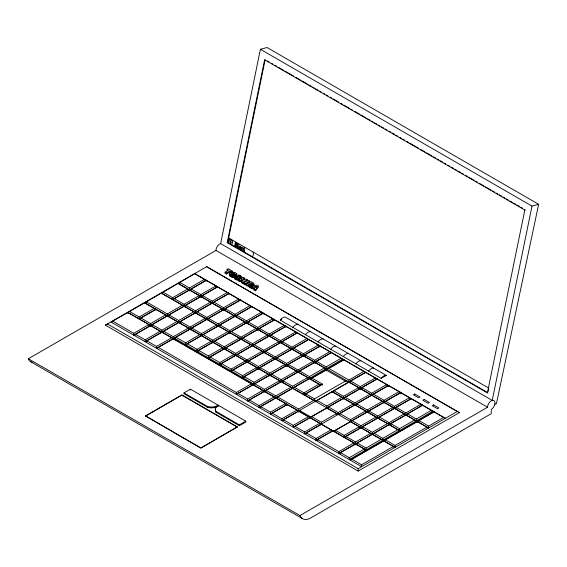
<?xml version="1.0" encoding="UTF-8"?>
<svg xmlns="http://www.w3.org/2000/svg" width="567" height="567" viewBox="0 0 567 567"><rect width="100%" height="100%" fill="white"/><g stroke="black" fill="none" stroke-linecap="round" stroke-linejoin="round"><path stroke-width="0.85" d="M252.003 285.57L250.77 286.243L250.77 287.292L250.331 287.32L246.099 285.343L246.099 284.301L250.628 281.686C253.251 281.884 255.632 285.392 251.741 284.776L252.003 286.618L252.003 286.158M240.769 278.51L240.769 277.469C242.563 275.562 237.027 273.762 236.524 275.994C239.118 277.518 235.971 278.9 236.467 276.916L235.05 276.193C232.576 278.595 237.509 281.232 239.444 279.396L239.664 277.795C236.602 275.371 240.451 275.08 239.373 277.795L240.769 278.51L241.251 277.603M229.529 273.932C231.435 279.729 241.825 272.514 232.35 272.153C223.731 274.428 236.304 280.863 236.148 274.456M239.664 277.795L239.621 279.134L239.621 278.085M32.255 362.448A16.457 9.504 -60 0 1 28.35 358.755L215.963 250.437A5.252 3.033 -60 0 1 220.634 243.597L260.402 49.286L267.05 47.515L538.65 204.318L496.43 403.718L494.856 404.136M227.204 242.655L227.728 242.513L487.925 392.733L487.393 392.874L227.204 242.655L264.626 59.79L524.815 210.01L525.34 209.875M227.728 242.513L265.15 59.648M230.195 243.519L230.967 239.742M487.393 392.874L524.815 210.01M488.237 391.209L488.548 389.685M538.65 204.318L531.995 206.09L492.234 400.408L220.634 243.597M231.343 274.116C236.886 278.106 233.363 268.446 231.286 275.477M231.279 275.321L232.973 274.222L234.554 274.676M252.159 284.868L252.159 285.91L253.683 285.534L253.74 283.578M229.968 274.265L229.55 275.434M255.49 290.765L255.49 289.723L258.311 286.129L256.787 285.244L250.557 286.874L250.557 287.923L251.989 288.745L252.953 288.44L254.548 289.361L254.023 289.921L255.49 290.765L258.311 287.171L258.311 286.129M236.779 276.469L236.595 277.27L237.29 278.113L237.29 277.072M256.362 286.356L255.235 287.582L254.236 287.008L256.362 286.356L256.362 287.398M254.023 289.921L254.548 288.312L250.557 286.874M251.195 286.144L251.195 287.185L251.911 286.753L251.911 285.711M234.426 277.135L236.864 278.836L239.444 278.347M105.398 325.146L206.643 266.688L459.412 412.62L358.167 471.078L105.398 325.146L107.567 323.998L358.167 468.675L457.243 411.472L459.412 412.62M263.166 314.125L263.166 313.076L251.776 306.712L235.014 316.18L223.618 309.816L206.856 319.285L195.466 312.913L178.704 322.382L167.315 316.017L150.553 325.486L127.766 312.545L111.004 322.013L361.597 466.691L361.597 464.805L393.314 446.498L395.128 447.335L395.128 445.449L426.845 427.142L428.652 427.979L428.652 426.093L443.607 417.461L445.414 418.297L194.821 273.62L161.297 293.189L184.077 306.13L200.838 296.661L212.228 303.026L228.99 293.557L240.387 300.134L223.618 309.603L212.228 303.239L195.466 312.708L184.077 306.336L167.315 315.805L155.925 309.44L139.163 318.909L139.163 317.024L154.111 308.391L155.925 309.228L155.925 310.277M127.766 312.545L144.535 302.863L154.111 308.391M161.297 293.189L144.535 302.863M127.766 313.381L128.674 312.856M172.687 297.668L187.642 289.035L189.449 289.872L191.256 289.035L206.211 280.403L217.6 286.774L200.838 296.449L189.449 290.084L172.687 299.553L172.687 297.668L163.105 292.14M179.867 283.302L179.867 282.465L189.449 287.993L204.403 279.361L206.211 280.197L206.211 281.239M139.163 318.909L155.925 309.228M172.687 299.553L206.211 280.197M227.055 270.416L227.055 269.368L228.175 268.723L232.427 271.182L232.427 272.224M225.071 272.16L226.474 272.968L229.883 271.005L231.308 271.827L231.308 272.869L229.883 272.047L226.474 274.017L225.071 273.209L225.071 272.16L228.48 270.197L227.055 269.368M231.308 271.827L232.427 271.182M112.819 322.013L112.819 321.177L133.791 333.283L148.738 324.65L148.738 325.486M140.97 318.073L150.553 323.601L165.5 314.969L165.5 315.805M146.343 302.658L146.343 301.821L167.315 313.927L182.269 305.294M174.494 298.717L184.077 304.245L199.031 295.613L199.031 296.449M191.256 289.035L200.838 294.571L215.793 285.938L215.793 286.774M133.791 333.283L133.791 335.161L217.6 286.774M200.838 297.498L201.746 296.973M249.622 281.104L245.093 283.72L243.69 282.912L243.69 283.954L245.093 284.762L249.622 282.153L249.622 281.104L248.218 280.296L242.704 283.387L241.301 282.579L241.301 281.53L243.13 280.474L241.606 279.588L241.606 280.637L239.77 281.693L238.374 280.885L238.374 279.843L242.903 277.228L244.299 278.036L244.299 279.077L243.243 279.687M238.374 279.843L239.77 280.651L241.606 279.588M244.299 278.036L242.711 278.95L244.242 279.829L245.83 278.914L247.233 279.729L247.233 280.771M241.301 281.53L242.704 282.338L247.233 279.729M133.791 335.161L135.598 334.324L145.18 339.86L160.128 331.227L161.942 332.064L163.75 331.227L178.704 322.595L190.094 328.959L206.856 319.49L218.245 325.855L235.014 316.386L246.404 322.758L263.166 313.289L274.556 319.866L257.794 329.335L246.404 322.963L229.642 332.432L218.245 326.068L201.483 335.536L190.094 329.172L174.239 338.116L253.973 384.15L253.973 382.264L268.021 374.156L269.828 374.993L271.643 374.156L286.59 365.524L297.98 371.895L314.749 362.426L326.138 368.791L326.138 366.906L341.086 358.273L342.9 359.109L259.084 407.503L259.084 405.618L274.038 396.985L275.846 397.821L277.66 396.985L292.607 388.352L315.394 401.301L332.156 391.832L343.545 398.197L360.307 388.728L371.697 395.093L388.459 385.624L400.756 392.52L400.756 393.562M152.36 325.486L152.36 324.65L161.942 330.178L176.897 321.546M169.122 315.805L169.122 314.969L178.704 320.504L193.659 311.871M185.884 306.13L185.884 305.294L195.466 310.822L210.421 302.19M202.653 296.449L202.653 295.613L212.228 301.148L227.183 292.515L228.99 293.352L228.99 294.393M160.128 332.064L161.035 331.539M211.328 302.502L210.421 303.026L211.328 303.551M145.18 339.86L145.18 341.738L228.99 293.352M173.332 338.641L161.942 332.269L145.18 341.738M249.402 284.024L248.481 284.556C249.416 285.846 251.713 284.726 249.402 284.024L249.402 285.066L248.481 285.598M251.117 283.032L250.26 283.528L251.436 284.074L252.032 283.84L251.734 283.387L251.117 283.032L251.117 284.074L251.734 284.436L251.734 283.387M146.08 341.214L146.988 341.738L146.988 340.902L156.57 346.437L171.525 337.804M163.75 331.227L173.332 336.755L188.287 328.123L188.287 328.959M179.611 321.858L180.512 322.382L180.512 321.546L190.094 327.081L205.048 318.448L205.048 319.285M197.281 311.871L206.856 317.4L221.81 308.767L221.81 309.603M214.042 302.19L223.618 307.725L238.572 299.092L238.572 299.929M156.57 346.437L156.57 348.315L240.387 299.929M156.57 348.315L173.332 338.846L253.066 384.674L269.828 375.205L281.218 381.57L297.98 372.101L309.376 378.465M174.239 339.158L175.139 338.641M176.046 337.28L185.629 342.808L199.676 334.7M191.908 328.959L191.908 328.123L201.483 333.651L216.438 325.019L216.438 325.855L217.345 325.338M208.67 319.285L208.67 318.448L218.245 323.977L233.2 315.344M225.432 309.603L225.432 308.767L235.014 314.295L249.962 305.663L251.776 306.712M233.2 316.18L234.107 315.656M184.722 345.211L251.776 306.499M185.629 342.808L185.629 344.693L201.483 335.742L212.873 342.114L229.642 332.645L241.032 339.009L257.794 329.54L269.183 335.912L285.945 326.443L297.335 332.808L280.573 342.482L269.183 336.118L252.421 345.587L241.032 339.222L224.27 348.691L212.873 342.319L197.018 351.271L197.018 349.385L211.066 341.277M203.298 334.7L212.873 340.228L227.828 331.596M219.153 325.338L220.06 325.855L220.06 325.019L229.642 330.554L244.59 321.921L244.59 322.758M236.822 315.344L246.404 320.872L261.352 312.24L261.352 313.076M196.111 351.788L263.166 313.076M198.826 350.434L208.408 355.963L222.455 347.855L222.455 348.691M214.687 341.277L224.27 346.806L239.217 338.173L239.217 339.009M231.449 331.596L241.032 337.131L255.979 328.499M248.211 322.758L248.211 321.921L257.794 327.45L272.748 318.817L272.748 319.653M207.501 358.365L274.556 319.653M280.226 320.114A6.294 3.636 -60 0 1 285.385 317.13L386.325 375.411L381.166 378.387L280.226 320.114L281.7 319.264M208.408 355.963L208.408 357.841L210.222 357.004L219.798 362.54L233.845 354.432L235.659 355.268L237.467 354.432L252.421 345.799L263.811 352.164L280.573 342.695L291.962 349.059L308.724 339.59L320.121 345.962L320.121 347.004M226.077 348.691L226.077 347.855L235.659 353.383L250.607 344.75M242.839 339.009L242.839 338.173L252.421 343.708L267.376 335.076M259.601 329.335L259.601 328.499L269.183 334.027L284.138 325.394L285.945 326.231L285.945 327.279M233.845 355.268L234.752 354.744M218.897 364.942L285.945 326.231M219.798 362.54L219.798 364.418L235.659 355.474L247.049 361.838L263.811 352.369L275.201 358.741L291.962 349.272L303.352 355.637L320.121 346.168L331.511 352.539L314.749 362.214L303.352 355.849L286.59 365.318L275.201 358.946L258.439 368.415L247.049 362.051L231.187 370.995L231.187 369.117L245.235 361.002L245.235 361.838M183.977 392.888L190.406 389.175L218.104 405.171L218.104 406.007L217.204 406.532A8.044 4.642 0 0 1 207.352 407.219L183.977 393.725L183.977 392.888L207.352 406.383A8.044 4.642 0 0 0 217.204 405.696L218.104 405.171M173.204 431.934L145.499 415.937L181.894 394.923L237.297 426.916L200.902 448.136L173.949 432.571M145.499 416.143L181.894 395.135L237.297 427.121M237.467 354.432L247.049 359.96L262.004 351.327L262.004 352.164M254.229 344.75L263.811 350.278L278.766 341.646L278.766 342.482M270.991 335.076L280.573 340.604L295.527 331.971L295.527 332.808M246.142 361.321L247.049 360.796M230.287 371.52L297.335 332.808M233.002 370.159L242.584 375.694L256.631 367.579L256.631 368.415M248.856 361.838L248.856 361.002L258.439 366.537L273.393 357.905M265.618 352.164L265.618 351.327L275.201 356.856L290.155 348.223L290.155 349.059L291.062 348.542M282.387 342.482L282.387 341.646L291.962 347.181L306.917 338.549L308.724 339.59M273.393 358.741L274.293 358.216M241.677 378.097L308.724 339.385M268.021 374.156L258.439 368.628L242.584 377.572L242.584 375.694M158.377 347.479L236.304 392.47L251.259 383.838M260.246 368.415L260.246 367.579L269.828 373.114L284.783 364.482M277.015 357.905L286.59 363.433L301.545 354.8L301.545 355.637M293.777 348.223L303.352 353.758L318.307 345.126L318.307 345.962M253.066 383.625L251.259 384.674L252.159 385.191M236.304 392.47L236.304 394.349L320.121 345.962M236.304 394.349L253.066 384.88L264.456 391.251L281.218 381.782L292.607 388.147L309.376 378.678L318.952 384.206L320.766 385.043L322.573 384.206L322.573 385.043M218.649 405.483L217.742 406.007A8.321 4.805 0 0 0 216.077 411.422L216.077 412.259L239.38 425.711L245.809 421.997L245.809 421.161L218.649 405.483L218.649 406.319M287.497 365.835L288.405 365.318M238.112 393.512L247.694 399.048L262.649 390.415L262.649 391.251M254.874 383.838L264.456 389.366L279.411 380.733L279.411 381.57M271.643 374.156L281.218 379.692L296.172 371.059M288.405 364.482L297.98 370.01L312.934 361.377L312.934 362.214M305.166 355.637L305.166 354.8L314.749 360.336L329.696 351.703M247.694 399.048L247.694 400.926L331.511 352.539M314.749 363.263L315.649 362.738M266.27 391.251L266.27 390.415L275.846 395.943L290.8 387.311M283.032 381.57L283.032 380.733L292.607 386.262L307.562 377.629M299.794 371.895L299.794 371.059L309.376 376.587L324.324 367.955M274.038 397.821L274.945 397.304M307.562 378.465L308.469 377.948M287.235 405.448L287.235 404.399L275.846 398.034L259.084 407.503M343.808 360.683L343.808 359.634L310.277 378.99L343.808 359.847L365.68 372.476L348.918 381.945L345.296 381.109L326.138 370.045L326.138 370.882M216.077 411.422L239.38 424.874L245.809 421.161M145.499 415.937L200.902 447.923L237.297 426.916M259.991 406.978L260.898 407.503L260.898 406.667L270.473 412.195L285.428 403.562L285.428 404.399M294.422 387.311L304.004 392.839L318.952 384.206L318.952 385.043M270.473 412.195L270.473 414.08L287.235 404.399M304.004 392.839L304.004 394.724L320.766 385.043L161.297 292.976M270.473 414.08L287.235 404.611L298.632 410.976M304.004 394.724L305.811 393.888L314.487 398.892L345.296 381.109M272.288 413.244L281.863 418.772L296.817 410.139M277.66 396.985L298.632 409.098L313.579 400.465M328.853 368.479L348.918 380.06L363.872 371.428M347.11 381.945L348.01 381.421M281.863 418.772L281.863 420.657L365.68 372.264M350.47 421.55L367.232 412.081L377.714 417.929L394.483 408.46L405.873 414.824L422.635 405.15L411.245 398.778L394.483 408.247L383.994 402.407L367.232 411.876L354.935 404.98L338.173 414.449L326.783 408.084L310.021 417.553L298.632 411.188L281.863 420.657M332.156 391.832L348.918 382.151L360.307 388.523L377.069 379.054L388.459 385.624M299.532 411.5L300.439 410.976M283.677 420.657L283.677 419.821L293.259 425.349L308.207 416.717M317.201 401.301L317.201 400.465L326.783 405.993L341.738 397.361M333.963 390.783L343.545 396.319L358.5 387.686L358.5 388.523M350.732 381.109L360.307 386.637L375.262 378.005L377.069 379.054M309.114 417.028L310.021 416.511M293.259 425.349L293.259 427.234L377.069 378.841M293.259 427.234L310.021 417.766L321.411 424.13M326.783 407.879L343.545 398.41L354.935 404.774L371.697 395.305L383.994 402.194L400.756 392.725L411.245 398.778M295.067 426.398L304.649 431.926L319.597 423.294L319.597 424.13M311.829 416.717L321.411 422.245L336.366 413.612L336.366 414.449M328.591 407.042L338.173 412.57L353.128 403.938L353.128 404.774M345.36 397.361L354.935 402.889L369.89 394.256M362.122 388.523L362.122 387.686L371.697 393.214L386.651 384.582L386.651 385.418M304.649 431.926L304.649 433.805L388.459 385.418M381.017 439.397L366.069 448.029L366.069 449.914L364.255 449.078L349.307 457.711L349.307 459.589L433.117 411.203L431.31 410.366L416.355 418.999L416.355 420.877L414.548 420.041L399.593 428.673L399.593 430.559L397.786 429.722L382.831 438.355L382.831 440.233L372.342 434.393L355.58 443.862L321.411 424.336L304.649 433.805M388.459 386.46L389.366 385.943M306.456 433.805L306.456 432.968L316.039 438.504L330.993 429.871M339.987 414.449L339.987 413.612L350.47 419.672L365.424 411.04M356.749 404.774L356.749 403.938L367.232 409.991L382.186 401.358M373.511 394.256L383.994 400.316L398.948 391.684M316.039 438.504L316.039 440.382L332.801 430.707M316.039 440.382L332.801 430.913M400.756 392.52L333.708 431.232L350.47 421.763L360.952 427.603L377.714 418.134L389.111 424.506L405.873 415.037L414.548 420.041M368.139 412.393L369.046 411.876L368.139 411.351M335.515 430.396L344.19 435.399L359.145 426.767L359.145 427.603M352.277 420.714L360.952 425.725L375.907 417.092L375.907 417.929M369.046 411.04L377.714 416.043L392.669 407.411L392.669 408.247M385.808 401.358L394.483 406.369L409.431 397.736L409.431 398.573M344.19 435.399L344.19 437.285L411.245 398.573M317.846 439.545L338.818 451.658L353.773 443.025L353.773 443.862M344.19 437.285L346.005 436.448L355.58 441.976L370.534 433.344L372.342 434.18L374.156 433.344L389.111 424.711L397.786 429.722M362.767 427.603L362.767 426.767L372.342 432.302L387.296 423.669M379.529 417.929L379.529 417.092L389.111 422.621L404.058 413.988L404.058 414.824L404.966 414.3M396.29 408.247L396.29 407.411L405.873 412.946L420.82 404.314M420.82 405.15L421.728 404.625M338.818 451.658L338.818 453.536L422.635 405.15M364.255 449.078L355.58 444.067L338.818 453.536M355.58 444.904L356.487 444.379M364.255 449.914L365.162 449.39M434.024 412.769L434.024 411.72L350.208 460.113L383.739 440.963L393.314 446.498L393.314 447.335M383.739 441.799L383.739 440.757L417.262 421.607L426.845 427.142L426.845 427.979M299.95 515.559L487.563 407.241A5.252 3.033 -60 0 1 491.27 400.812A5.252 3.033 -60 0 1 494.984 402.96A5.252 3.033 -60 0 1 491.27 409.388L491.27 413.669L309.908 518.387A16.457 9.504 -60 0 1 299.95 515.559L28.35 358.755M247.694 400.926L264.456 391.457L274.038 396.985M239.033 275.909C239.572 277.235 237.864 277.327 238.423 275.938M246.099 284.301L249.204 286.023L250.77 286.243M239.373 276.746L240.769 277.469M260.402 49.286L531.995 206.09M267.447 60.981L268.978 61.86M271.274 63.185L272.805 64.071M275.101 65.396L276.632 66.282M278.163 67.161L283.514 70.258M285.045 71.137L293.465 75.999M295.761 77.325L300.354 79.975M301.885 80.861L307.243 83.951M308.774 84.837L311.07 86.163M312.594 87.042L314.125 87.928M315.656 88.813L317.952 90.139M319.483 91.025L321.014 91.904M323.31 93.229L324.841 94.115M326.372 95.001L327.903 95.88M330.2 97.205L331.73 98.091M333.261 98.977L338.619 102.067M340.909 103.392L342.44 104.278M343.971 105.157L349.329 108.254M350.86 109.133L352.39 110.019M354.687 111.345L359.28 113.995M360.81 114.881L366.169 117.971M367.699 118.857L369.996 120.183M371.52 121.069L373.051 121.948M374.581 122.833L376.878 124.159M378.409 125.045L379.94 125.924M381.471 126.81L383.767 128.135M385.298 129.021L386.829 129.9M389.125 131.225L390.656 132.111M392.187 132.997L394.483 134.322M396.014 135.201L397.545 136.087M399.841 137.412L401.365 138.298M402.896 139.177L404.427 140.063M406.723 141.389L408.254 142.274M409.785 143.153L418.205 148.015M420.501 149.341L425.094 151.991M426.625 152.877L431.976 155.968M433.507 156.853L435.803 158.179M437.334 159.065L438.865 159.944M440.396 160.83L442.692 162.155M444.223 163.041L445.754 163.92M448.05 165.245L449.581 166.131M451.112 167.017L453.409 168.342M454.94 169.221L456.47 170.107M458.001 170.993L460.291 172.318M461.822 173.197L463.352 174.083M465.649 175.409L467.18 176.294M468.711 177.173L474.069 180.271M475.6 181.156L477.131 182.035M479.427 183.361L484.02 186.011M485.55 186.897L490.902 189.988M492.432 190.873L494.729 192.199M496.26 193.085L497.791 193.964M499.321 194.85L501.618 196.175M503.149 197.061L504.68 197.94M506.211 198.826L508.507 200.151M510.038 201.037L512.334 202.362M513.865 203.241L515.396 204.127M516.927 205.013L519.216 206.338M520.747 207.217L522.278 208.103M228.671 237.934L488.86 388.154M228.82 240.614L232.35 242.648M215.963 250.437L487.563 407.241M249.402 285.066L250.111 285.477L250.111 284.436M254.023 288.872L255.49 289.723M457.243 411.472L206.643 266.688M194.821 273.833L204.403 279.361L204.403 280.197M217.6 286.98L227.183 292.515M240.387 300.134L249.962 305.663M274.556 319.866L284.138 325.394M297.335 333.013L306.917 338.549M331.511 352.745L341.086 358.273M365.68 372.476L375.262 378.005L375.262 378.841M422.635 405.355L431.31 410.366L431.31 411.203M443.607 417.461L434.024 411.933L417.262 421.401L417.262 422.443M216.7 287.299L217.6 287.816M284.138 326.231L285.038 326.755M341.993 359.634L342.9 360.158M432.217 411.72L433.117 412.244M326.138 366.906L316.556 361.377L316.556 362.214M407.68 413.988L416.355 418.999M428.652 426.093L419.07 420.565L419.07 421.401M189.449 288.83L190.356 289.354M235.915 315.656L236.822 316.18M327.039 368.267L327.946 368.791M349.825 381.421L350.732 381.945M417.262 420.353L418.17 420.877M178.059 283.302L428.652 427.979M178.059 283.507L187.642 289.035M256.886 329.852L257.794 330.377M325.231 369.315L326.138 369.833M415.448 421.401L416.355 421.926M312.091 378.154L322.573 384.206L305.811 393.888L305.811 394.724M399.593 428.673L390.918 423.669L390.918 424.506L390.011 423.981M276.108 358.216L277.015 358.741M310.277 377.948L311.184 378.465M332.156 391.62L400.5 431.076M284.783 365.318L285.69 365.835M374.156 433.344L382.831 438.355M385.546 439.921L395.128 445.449M190.094 327.917L191.001 328.435M236.559 354.744L237.467 355.268M304.004 393.675L304.904 394.2M144.535 302.658L395.128 447.335M233.845 354.432L224.27 348.896L210.222 357.004L210.222 357.841M211.066 342.114L211.973 342.638M257.531 368.94L258.439 369.464M187.436 343.857L197.018 349.385M221.612 363.582L231.187 369.117M253.973 382.264L244.391 376.736L244.391 377.572M197.926 350.746L198.826 351.271M220.705 363.901L221.612 364.418M129.581 311.496L139.163 317.024M366.069 448.029L357.394 443.025L357.394 443.862M162.849 331.539L163.75 332.064M276.753 397.304L277.66 397.821M299.532 410.451L310.922 417.028M334.615 430.707L335.515 431.232M127.766 312.332L366.969 450.432M160.128 331.227L150.553 325.692L135.598 334.324L135.598 335.161M297.725 411.5L298.632 412.025M365.162 450.432L366.069 450.956M259.084 405.618L249.501 400.089L249.501 400.926M349.307 457.711L340.632 452.7L340.632 453.536M352.022 459.277L361.597 464.805M316.946 439.864L317.846 440.382M350.208 459.064L351.115 459.589M30.639 361.696L302.232 518.5M314.487 398.892L315.394 401.301M405.873 412.946L405.873 415.037M394.483 406.369L394.483 408.46M389.111 422.621L389.111 424.711M383.994 400.316L383.994 403.243M377.714 416.043L377.714 418.134M372.342 432.302L372.342 434.393M371.697 393.214L371.697 395.305M370.534 434.18L370.534 433.344L360.952 427.816L346.005 436.448L346.005 437.285M367.232 409.991L367.232 412.081M360.952 425.725L360.952 428.652M360.307 386.637L360.307 389.564M358.167 468.675L358.167 471.078M355.58 441.976L355.58 444.067M354.935 402.889L354.935 404.98M350.47 419.672L350.47 421.763M348.918 380.06L348.918 382.151M343.545 396.319L343.545 399.246M338.173 412.57L338.173 414.449M326.783 405.993L326.783 408.92M321.411 422.245L321.411 424.336M314.749 360.336L314.749 362.426M309.376 376.587L309.376 378.678M303.352 353.758L303.352 356.686M298.632 409.098L298.632 411.188M297.98 370.01L297.98 372.101M292.607 386.262L292.607 388.352M291.962 347.181L291.962 349.272M286.59 363.433L286.59 366.36M281.218 379.692L281.218 381.782M280.573 340.604L280.573 342.695M275.846 395.943L275.846 398.034M275.201 356.856L275.201 358.946M269.828 373.114L269.828 376.041M269.183 334.027L269.183 336.118M264.456 389.366L264.456 392.293M263.811 350.278L263.811 353.206M258.439 366.537L258.439 368.628M257.794 327.45L257.794 329.54M253.874 283.769L253.825 285.371M253.683 284.485L253.683 285.534M253.47 284.634L253.47 285.676M253.038 284.811L253.038 285.853M252.953 287.398L252.953 288.44M252.79 284.861L252.79 285.91M252.535 284.882L252.535 285.931M252.421 343.708L252.421 345.799M252.06 285.272L252.06 286.47M251.982 283.557L251.982 284.606M251.989 287.703L251.989 288.745M251.571 285.974L251.571 287.015M250.394 284.634L250.394 285.676M250.331 286.278L250.331 287.32M249.884 286.243L249.884 287.285M249.572 286.165L249.572 287.214M249.204 286.023L249.204 287.065M247.049 359.96L247.049 362.887M246.404 320.872L246.404 323.8M245.093 283.72L245.093 284.762M242.704 282.338L242.704 283.387M241.251 276.561L241.202 278.057M240.94 276.101L241.032 278.284M241.032 337.131L241.032 339.222M240.252 275.612L240.252 276.653M239.77 280.651L239.77 281.693M239.501 276.186L239.501 277.235M239.38 424.874L239.38 425.711M239.274 276.016L239.274 277.065M239.132 278.581L239.132 279.623M238.799 275.867L238.799 276.909M238.594 275.874L238.594 276.923M238.657 278.787L238.657 279.829M238.09 278.907L238.09 279.949M237.481 278.921L237.481 279.97M236.971 276.76L236.971 277.809M236.864 278.836L236.864 279.885M236.744 276.476L236.744 277.525M236.616 275.597L236.595 277.27M236.538 275.789L236.248 278.163L236.248 277.114M236.361 273.755L236.368 275.498M236.233 278.638L236.233 279.68M236.163 274.789L236.163 275.831M235.822 275.115L235.822 276.164M235.659 353.383L235.659 355.474M235.581 278.319L235.581 279.361M235.34 275.442L235.34 276.483M235.05 276.193L235.05 277.242M235.078 277.993L235.078 279.042M234.951 275.647L234.951 276.696M235.014 314.295L235.014 316.386M234.717 277.688L234.717 278.737M234.554 273.627L234.632 274.825M234.554 275.817L234.554 276.859M234.469 276.887L234.497 278.447M234.426 273.492L234.426 274.534M234.235 273.358L234.235 274.407M234.164 275.945L234.164 276.994M234.015 273.251L234.015 274.3M233.781 273.181L233.781 274.23M233.774 276.037L233.774 277.079M233.526 273.145L233.526 274.187M233.384 276.086L233.384 277.135M233.257 273.138L233.257 274.187M232.973 273.174L232.973 274.222M232.994 276.108L232.994 277.157M232.668 273.259L232.668 274.3M232.605 276.094L232.605 277.143M232.35 273.386L232.35 274.435M232.215 276.044L232.215 277.093M232.009 273.563L232.009 274.605M231.818 275.966L231.818 277.008M231.705 273.755L231.705 274.804M231.485 273.939L231.485 274.988M231.435 275.838L231.435 276.887M231.053 275.682L231.053 276.724M230.67 275.484L230.67 276.526M230.032 275.045L230.032 276.086M229.883 271.005L229.883 272.047M229.748 273.457L229.748 274.499M229.812 274.825L229.812 275.874M229.607 273.698L229.649 275.654M229.642 330.554L229.642 333.481M226.474 272.968L226.474 274.017M224.27 346.806L224.27 349.733M223.618 307.725L223.618 310.652M218.245 323.977L218.245 326.068M217.204 405.696L217.204 406.532M212.873 340.228L212.873 343.155M212.228 301.148L212.228 303.239M207.352 406.383L207.352 407.219M206.856 317.4L206.856 319.49M201.483 333.651L201.483 335.742M200.838 294.571L200.838 296.661M195.466 310.822L195.466 312.913M190.406 389.175L190.406 390.011M190.094 327.081L190.094 330.008M189.449 287.993L189.449 290.921M184.077 304.245L184.077 306.336M178.704 320.504L178.704 322.595M173.332 336.755L173.332 339.683M167.315 313.927L167.315 316.017M161.942 330.178L161.942 332.269M150.553 323.601L150.553 326.528M253.08 252.032A3.714 2.622 75 0 1 252.145 256.61M216.077 412.259A8.321 4.805 0 0 1 215.623 408.92M292.841 327.4A6.294 3.636 -60 0 1 298.001 324.416M305.457 334.679A6.294 3.636 -60 0 1 310.624 331.702M318.08 341.965A6.294 3.636 -60 0 1 323.24 338.988M330.696 349.251A6.294 3.636 -60 0 1 335.855 346.274M343.311 356.537A6.294 3.636 -60 0 1 348.471 353.56M355.934 363.823A6.294 3.636 -60 0 1 361.094 360.839M368.55 371.109A6.294 3.636 -60 0 1 373.71 368.125M381.166 378.387A6.294 3.636 -60 0 1 386.325 375.411M235.801 243.675L237.112 245.773A1.219 0.865 75 0 1 236.815 246.581C235.05 247.871 233.76 243.108 235.468 245.447C236.326 246.709 236.432 244.859 235.376 244.54C233.491 239.713 240.543 246.333 235.801 243.675M237.516 246.936L238.587 248.148L238.842 244.483L237.616 244.831L237.516 246.936M243.413 250.338L244.483 251.557L244.738 247.885L243.512 248.24L243.413 250.338M240.358 248.856L241.088 249.615L241.329 247.935A1.205 0.85 75 0 0 241.315 247.325L240.954 246.751A4.437 3.14 75 0 0 240.018 246.198C237.807 246.191 242.322 247.751 239.728 247.269C238.218 246.957 239.217 249.544 240.358 248.856M239.728 248.02L240.422 248.261L239.763 247.935M229.203 238.721L228.43 242.499L231.96 244.54L232.739 240.762L229.203 238.721M241.96 247.34L241.45 249.827L242.208 250.267C242.442 248.403 243.817 248.268 242.669 247.751L241.96 247.34M414.775 394.03L413.414 394.816L418.666 397.843L420.019 397.063L414.775 394.03M424.187 399.466L422.826 400.245L428.078 403.279L429.439 402.499L424.187 399.466M433.606 404.902L432.245 405.688L437.497 408.722L438.858 407.935L433.606 404.902"/></g></svg>
